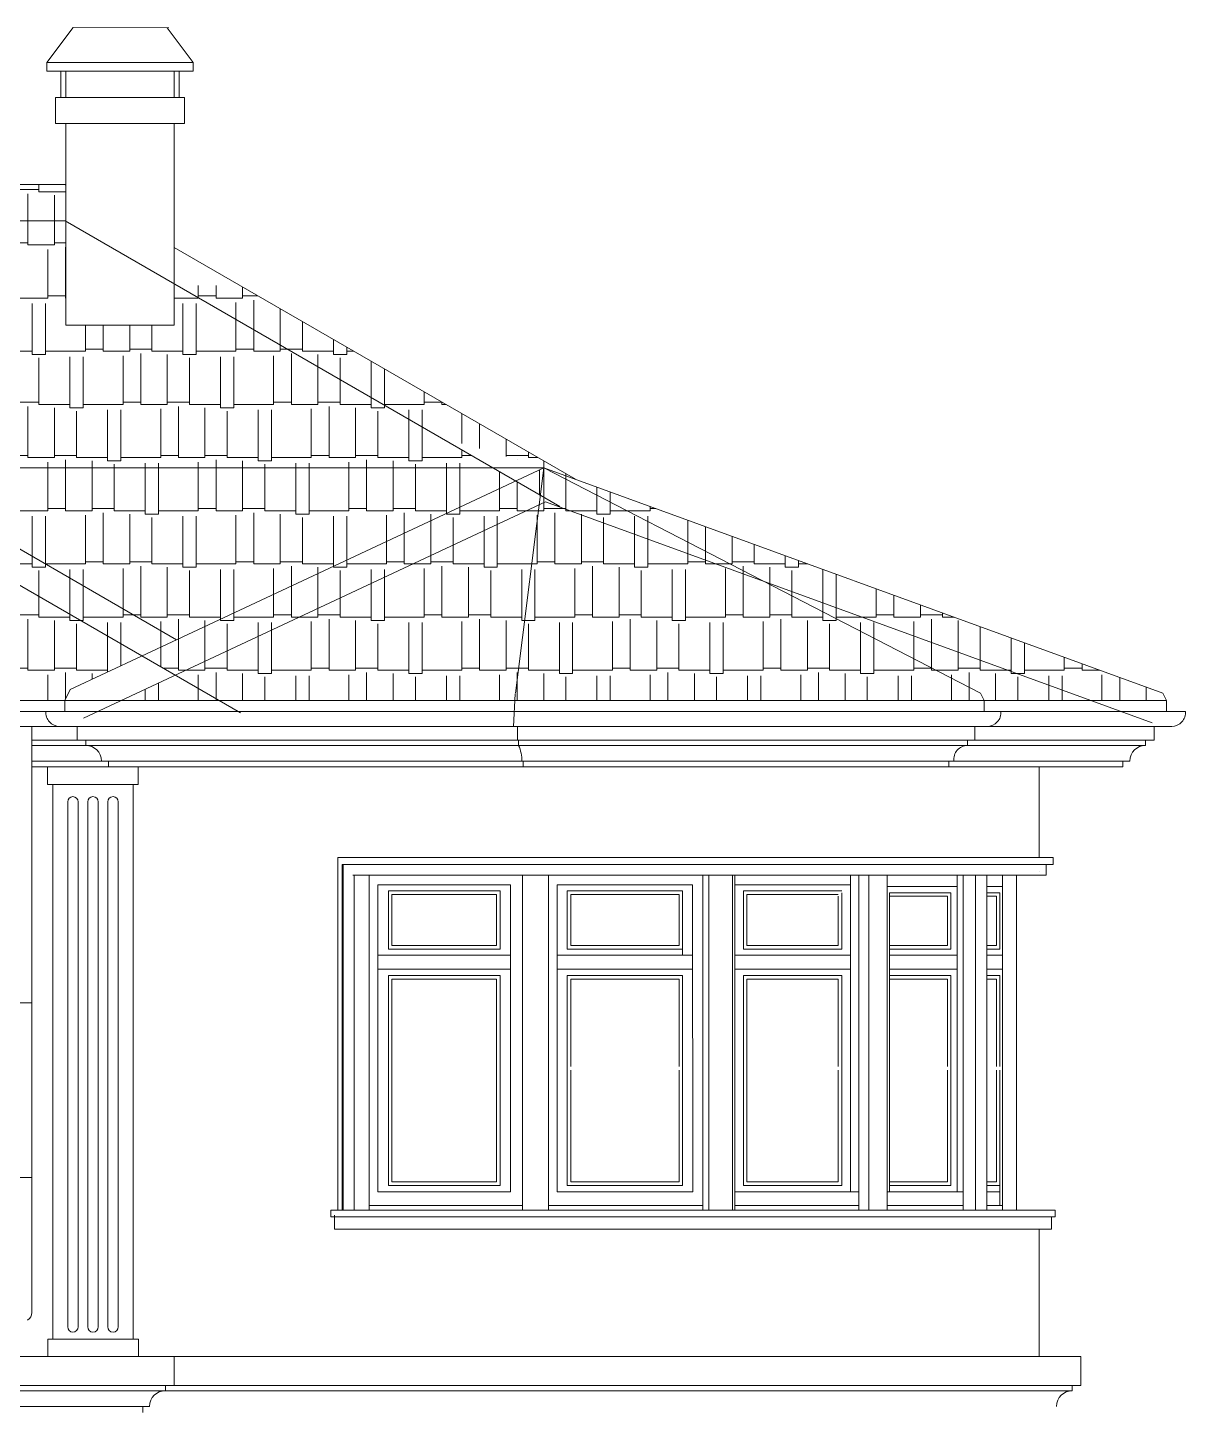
# Model space of a CAD drawing. Header units: millimetres. Extents: x -133165 to 20117, y 15722 to 63536.
# Drawn here: x 3662 to 10301, y 51559 to 59463 of the extents above; entities that cross this region are included whole.
import ezdxf

# ---------------------------------------------------------------- set-up
doc = ezdxf.new("R2010")
doc.units = ezdxf.units.MM
doc.layers.get('0').update_dxf_attribs({"lineweight": 15})
doc.layers.add('doors', color=32, linetype='Continuous', lineweight=15)
doc.layers.add('friz', color=173, linetype='Continuous', lineweight=15)
pattern_1 = [(0, (-12961.47, 0), (647.7, 304.8), [152.4, -127, 177.8, -76.2, 228.6, -101.6]), (0, (-12809.07, 12.7), (647.7, 304.8), [127, -482.6, 101.6, -152.4]), (0, (-12504.27, -19.05), (647.7, 304.8), [76.2, -787.4]), (90, (-12961.47, 0), (-215.9, 304.8), [292.1, -927.1]), (90, (-12809.07, 0), (-215.9, 304.8), [285.75, -933.45]), (90, (-12682.07, 0), (-215.9, 304.8), [266.7, -952.5]), (90, (-12504.27, -19.05), (-215.9, 304.8), [292.1, -927.1]), (90, (-12428.07, -19.05), (-215.9, 304.8), [292.1, -927.1]), (90, (-12199.47, 0), (-215.9, 304.8), [279.4, -939.8])]

msp = doc.modelspace()

# ---------------------------------------------------------------- hatches: boundary and pattern name
at = {"ltscale": 10}
h = msp.add_hatch(dxfattribs=at)
h.set_pattern_fill('AR-RSHKE', color=256, style=0)
h.set_pattern_definition(pattern_1)
h.paths.add_polyline_path([(2522.2, 58562.8), (2522.2, 58499.4), (2522.2, 58355), (3878.5, 58355), (3877.2, 58562.8)])
h = msp.add_hatch(dxfattribs=at)
h.set_pattern_fill('AR-RSHKE', color=256, style=0)
h.set_pattern_definition(pattern_1)
h.paths.add_polyline_path([(3880.8, 57984.6), (3878.5, 58354.2), (3877.2, 58355), (2522.2, 58355), (2522.2, 57984.6)])
h = msp.add_hatch(dxfattribs=at)
h.set_pattern_fill('AR-RSHKE', color=256, style=0)
h.set_pattern_definition(pattern_1)
h.paths.add_polyline_path([(3874.8, 55604.5), (3905.5, 55667.8), (4317.5, 55860.7), (638.7, 57984.6), (-2.8, 57984.6), (-2.8, 57661.6), (387.2, 57661.6), (387.2, 57113.8), (-2.8, 57113.8), (-2.8, 55604.5)])
edge = h.paths.add_edge_path()
edge.add_line((-1153.3, 55604.5), (72.2, 55604.5))
edge.add_line((-2.8, 55604.5), (-2.8, 55854.5))
edge.add_line((51.1, 55834.6), (624.7, 55834.6))
edge.add_line((624.7, 55834.6), (624.7, 56074.1))
edge.add_line((624.7, 56074.1), (51.1, 56074.1))
edge.add_line((51.1, 56074.1), (51.1, 55834.6))
edge.add_line((-2.8, 55854.5), (678.5, 55854.5))
edge.add_line((-117.1, 55740.1), (-2.8, 55625.7))
edge.add_line((-2.8, 55625.7), (111.6, 55740.1))
h = msp.add_hatch(dxfattribs=at)
h.set_pattern_fill('AR-RSHKE', color=256, style=0)
h.set_pattern_definition(pattern_1)
h.paths.add_polyline_path([(4317.5, 55860.7), (4516.3, 55953.7), (998.7, 57984.6), (638.7, 57984.6)])
h = msp.add_hatch(dxfattribs=at)
h.set_pattern_fill('AR-RSHKE', color=256, style=0)
h.set_pattern_definition(pattern_1)
h.paths.add_polyline_path([(2522.2, 57984.6), (2522.2, 57105), (2809.3, 56939.3), (6329.3, 56939.3), (6015.8, 57120.3), (3881, 57757.4), (3882.2, 57757.4), (3880.8, 57984.6)])
h = msp.add_hatch(dxfattribs=at)
h.set_pattern_fill('AR-RSHKE', color=256, style=0)
h.set_pattern_definition(pattern_1)
h.paths.add_polyline_path([(6015.8, 57120.3), (4518.7, 57984.6), (4502.2, 57984.6), (4502.2, 57757.4), (3882.2, 57757.4), (3882.2, 57757)], flags=17)
h = msp.add_hatch(dxfattribs=at)
h.set_pattern_fill('AR-RSHKE', color=256, style=0)
h.set_pattern_definition(pattern_1)
h.paths.add_polyline_path([(4878.7, 57984.6), (4518.7, 57984.6), (6015.8, 57120.3), (6622.2, 56939.3), (6803.6, 56873.3)])
h = msp.add_hatch(dxfattribs=at)
h.set_pattern_fill('AR-RSHKE', color=256, style=0)
h.set_pattern_definition(pattern_1)
h.paths.add_polyline_path([(2809.3, 56939.3), (4516.3, 55953.7), (6460.4, 56863.6), (6329.3, 56939.3)])
h = msp.add_hatch(dxfattribs=at)
h.set_pattern_fill('ANGLE,_O', color=256, scale=100)
h.set_pattern_definition([(0, (-12961.5, 0), (0, 698.5), [508, -190.5]), (90, (-12961.5, 0), (-698.5, 4e-14), [508, -190.5])])
h.paths.add_polyline_path([(6460.4, 56863.6), (6602.3, 56781.6), (6622.2, 56939.3)])
h = msp.add_hatch(dxfattribs=at)
h.set_pattern_fill('AR-RSHKE', color=256, style=0)
h.set_pattern_definition(pattern_1)
h.paths.add_polyline_path([(6622.2, 56939.3), (6595.6, 56728.1), (6630.9, 56744.6), (7883.4, 56288.7)])
h = msp.add_hatch(dxfattribs=at)
h.set_pattern_fill('AR-RSHKE', color=256, style=0)
h.set_pattern_definition(pattern_1)
h.paths.add_polyline_path([(9763.2, 55604.5), (10192.9, 55604.5), (10172.3, 55647.2), (6622.2, 56939.3), (7883.4, 56288.7)])
h = msp.add_hatch(dxfattribs=at)
h.set_pattern_fill('AR-RSHKE', color=256, style=0)
h.set_pattern_definition(pattern_1)
h.paths.add_polyline_path([(6595.6, 56728.1), (6602.3, 56781.6), (6460.4, 56863.6), (4317.5, 55860.7), (4507.6, 55750.9)])
h.paths.add_polyline_path([(5794.7, 56355.7), (5922.2, 55782.2), (5527.2, 55694.4), (5399.6, 56267.9)], flags=9)
h = msp.add_hatch(dxfattribs=at)
h.set_pattern_fill('AR-RSHKE', color=256, style=0)
h.set_pattern_definition(pattern_1)
h.paths.add_polyline_path([(6595.6, 56728.1), (4507.6, 55750.9), (4761.2, 55604.5), (6456.6, 55604.5), (6458.6, 55643.6)])
h.paths.add_polyline_path([(5794.7, 56355.7), (5922.2, 55782.2), (5527.2, 55694.4), (5399.6, 56267.9)], flags=24)
h = msp.add_hatch(dxfattribs=at)
h.set_pattern_fill('AR-RSHKE', color=256, style=0)
h.set_pattern_definition(pattern_1)
h.paths.add_polyline_path([(7883.4, 56288.7), (6630.9, 56744.6), (6595.6, 56728.1), (6458.6, 55643.6), (6456.6, 55604.5), (9147.7, 55604.5), (9127, 55647.2)])
h = msp.add_hatch(dxfattribs=at)
h.set_pattern_fill('AR-RSHKE', color=256, style=0)
h.set_pattern_definition(pattern_1)
h.paths.add_polyline_path([(7883.4, 56288.7), (9127, 55647.2), (9147.7, 55604.5), (9763.2, 55604.5)])
h = msp.add_hatch(dxfattribs=at)
h.set_pattern_fill('AR-RSHKE', color=256, style=0)
h.set_pattern_definition(pattern_1)
h.paths.add_polyline_path([(4761.2, 55604.5), (4507.6, 55750.9), (4194.9, 55604.5)])

# ---------------------------------------------------------------- linework, layer by layer
for p, q in [((3922.4, 59463), (3772.2, 59262.8)), ((3922.4, 59463), (4471.8, 59462.4)), ((4461.8, 59462.4), (4611.8, 59262.4)), ((3772.2, 59212.8), (3772.2, 59262.8)), ((3772.2, 59212.9), (4611.8, 59212.4)), ((3772.3, 59262.9), (4611.8, 59262.4)), ((3852.2, 59062.8), (3852.2, 59212.8)), ((3852.2, 59212.8), (3852.2, 59062.8)), ((3882.2, 59212.8), (3882.2, 59062.8)), ((4501.8, 59212.4), (4501.8, 59062.8)), ((4531.8, 59062.8), (4531.8, 59212.4)), ((4531.8, 59212.4), (4531.8, 59062.8)), ((4611.8, 59212.4), (4611.8, 59262.4)), ((3822.2, 58912.4), (3822.2, 59062.8)), ((3822.2, 59062.8), (3852.2, 59062.8)), ((3822.2, 59062.8), (4561.8, 59062.8)), ((4561.8, 58912.4), (4561.8, 59062.8)), ((3822.2, 58912.4), (4561.8, 58912.4)), ((3882.2, 58912), (3882.2, 58202)), ((3882.2, 58912), (3882.2, 57757)), ((4502.2, 58912.4), (4502.2, 57757.4)), ((4502.2, 58912), (4502.2, 57757)), ((4516.3, 55953.7), (-2.8, 58562.8)), ((2522.2, 58562.8), (3877.2, 58562.8)), ((3882.2, 58559.9), (3877.2, 58562.8)), ((4882.2, 55534.6), (-2.8, 58355)), ((3882.2, 58355), (2522.2, 58355)), ((6713.6, 56717.4), (3877.2, 58355)), ((6803.6, 56873.3), (4502.2, 58202)), ((3882.2, 57757.4), (4502.2, 57757.4)), ((6622.2, 56939.3), (2809.3, 56939.3)), ((4518.8, 55954.8), (6622.2, 56939.3)), ((6622.2, 56939.3), (6459, 55647.2)), ((10172.3, 55647.2), (6622.2, 56939.3)), ((6622.2, 56939.3), (9127, 55647.2)), ((3981.8, 55504.8), (6630.9, 56744.6)), ((10110.7, 55478), (6630.9, 56744.6)), ((3905.5, 55667.8), (4518.8, 55954.8)), ((3905.5, 55667.8), (3874.8, 55604.5)), ((9127, 55647.2), (9147.7, 55604.5)), ((10172.3, 55647.2), (10192.9, 55604.5)), ((-10503.4, 55604.5), (3895.2, 55604.5)), ((-123.4, 55604.5), (3874.8, 55604.5)), ((3874.8, 55604.5), (3874.8, 55543.2)), ((3874.8, 55604.5), (10192.9, 55604.5)), ((6458.6, 55643.6), (6448.9, 55456.7)), ((9147.7, 55604.5), (9147.7, 55543.2)), ((9150.8, 55604.5), (10192.9, 55604.5)), ((10192.9, 55604.5), (10192.9, 55543.2)), ((-10503.4, 55543.2), (10192.9, 55543.2)), ((-2.8, 55543.2), (10192.9, 55543.2)), ((6400.9, 55543.2), (6429, 55543.2)), ((9242.6, 55543.2), (9147.7, 55543.2)), ((10300.8, 55543.2), (10192.9, 55543.2)), ((-8882.8, 55456.7), (10192.9, 55456.7)), ((-52.8, 55456.7), (10122.2, 55456.7)), ((3686.9, 52097.3), (3686.9, 55456.7)), ((3845.4, 55456.7), (8944.7, 55456.7)), ((3945.5, 55456.7), (3945.5, 55378.2)), ((6448.9, 55456.7), (6470.3, 55456.7)), ((6470.3, 55456.7), (6470.3, 55378.2)), ((9094.4, 55456.7), (9094.4, 55378.2)), ((9164.1, 55456.7), (9094.4, 55456.7)), ((10122.2, 55456.7), (10122.2, 55378.2)), ((10222.3, 55456.7), (10122.2, 55456.7)), ((3686.9, 55378.2), (10072.2, 55378.2)), ((3686.9, 55378.2), (10122.2, 55378.2)), ((3686.9, 55348.2), (10072.2, 55348.2)), ((3686.9, 55348.2), (10072.2, 55348.2)), ((3995.5, 55348.2), (3995.5, 55378.2)), ((6470.3, 55378.2), (6477.4, 55378.2)), ((6477.4, 55348.2), (6477.4, 55378.2)), ((9094.4, 55378.2), (9051.6, 55378.2)), ((9051.6, 55348.2), (9051.6, 55378.2)), ((10122.2, 55378.2), (10072.2, 55378.2)), ((10072.2, 55348.2), (10072.2, 55378.2)), ((9942.2, 55258.2), (3686.9, 55258.2)), ((3686.9, 55258.2), (9982.2, 55258.2)), ((3686.9, 55258.2), (9942.2, 55258.2)), ((4125.5, 55258.2), (4125.5, 55224.2)), ((4125.5, 55258.2), (4125.5, 55258.2)), ((6496, 55258.2), (6502.8, 55258.2)), ((6502.8, 55258.2), (6496, 55258.2)), ((6502.8, 55258.2), (6502.8, 55224.2)), ((6502.8, 55258.2), (6502.8, 55258.2)), ((8973.2, 55258.2), (8944.7, 55258.2)), ((8944.7, 55258.2), (8944.7, 55224.2)), ((8944.7, 55258.2), (8973.2, 55258.2)), ((8944.7, 55258.2), (8944.7, 55258.2)), ((9982.2, 55258.2), (9942.2, 55258.2)), ((9942.2, 55258.2), (9942.2, 55224.2)), ((9942.2, 55258.2), (9982.2, 55258.2)), ((9942.2, 55258.2), (9942.2, 55258.2)), ((9942.2, 55224.2), (3686.9, 55224.2)), ((3686.9, 55224.2), (9942.2, 55224.2)), ((3776.9, 55224.2), (3776.9, 55124.2)), ((4296.9, 55224.2), (4296.9, 55124.2)), ((9462.2, 55224.2), (9462.2, 54704.6)), ((4291.9, 55124.2), (3781.9, 55124.2)), ((3806.9, 55124.2), (3806.9, 51944.6)), ((4266.9, 55124.2), (4266.9, 51944.6)), ((3891.9, 55024.2), (3891.9, 52014.6)), ((3951.9, 55024.2), (3951.9, 52014.6)), ((4006.9, 55024.2), (4006.9, 52014.6)), ((4066.9, 55024.2), (4066.9, 52014.6)), ((4121.9, 55024.2), (4121.9, 52014.6)), ((4181.9, 55024.2), (4181.9, 52014.6)), ((9462.2, 54624.6), (9462.2, 54624.6)), ((5533.8, 54604.6), (5527.9, 54604.6)), ((5533.8, 54604.6), (5533.9, 52684.6)), ((5533.8, 54604.6), (9502.1, 54604.6)), ((5620.9, 54604.6), (5621, 52684.6)), ((6499.8, 54604.6), (6500, 52684.6)), ((6649.8, 54604.6), (6649.9, 52684.6)), ((7533.3, 54604.6), (7533.4, 52684.6)), ((7567.8, 54604.6), (7567.9, 52684.6)), ((7703.1, 54604.6), (7703.2, 52684.6)), ((8428.8, 54604.6), (8428.9, 52684.6)), ((8485.4, 54604.6), (8485.5, 52684.6)), ((8591.4, 54604.6), (8591.5, 52684.6)), ((9026, 54604.6), (9026.1, 52684.6)), ((9098.2, 54604.6), (9098.3, 52684.6)), ((9162.9, 54604.6), (9163, 52684.6)), ((9253, 54604.6), (9253.2, 52749.6)), ((9253, 54604.6), (9253.2, 52684.6)), ((9333, 54604.6), (9333.1, 52684.6)), ((8604.1, 54503.6), (8604.3, 52789.6)), ((3686.9, 53871.9), (3596.9, 53871.9)), ((3686.9, 52871.9), (3596.9, 52871.9)), ((8936.8, 52789.6), (8936.8, 52789.6)), ((9462.2, 52574.6), (9462.2, 51844.6)), ((3566.9, 51844.6), (4501.9, 51844.6)), ((4501.9, 51844.6), (4501.9, 51678.6)), ((4501.9, 51844.6), (9702.2, 51844.6)), ((9702.2, 51844.6), (9702.2, 51678.6)), ((3566.9, 51678.6), (4451.9, 51678.6)), ((3566.9, 51648.6), (4451.9, 51648.6)), ((4501.9, 51678.6), (4451.9, 51678.6)), ((4451.9, 51678.6), (4451.9, 51648.6)), ((4451.9, 51648.6), (4451.9, 51648.6)), ((9652.2, 51648.6), (4451.9, 51648.6)), ((4501.9, 51678.6), (9652.2, 51678.6)), ((9702.2, 51678.6), (9652.2, 51678.6)), ((9652.2, 51678.6), (9652.2, 51648.6)), ((9652.2, 51648.6), (9652.2, 51648.6)), ((3566.9, 51558.6), (4361.9, 51558.6)), ((4361.9, 51558.6), (4321.9, 51558.6)), ((4321.9, 51558.6), (4321.9, 51524.6))]:
    msp.add_line(p, q, dxfattribs=at)
for points in [[(3776.4, 55224.2), (4296.4, 55224.2), (4296.4, 55124.2), (3776.4, 55124.2)], [(3777.4, 51944.6), (4297.4, 51944.6), (4297.4, 51844.6), (3777.4, 51844.6)]]:
    msp.add_lwpolyline(points, close=True, dxfattribs=at)
for centre, radius, start, end in [((3845.4, 55535.5), 78.9, 174.43397, 270), ((9164.1, 55535.5), 78.9, 270, 5.56603), ((10222.3, 55535.5), 78.9, 270, 5.56603), ((3995.5, 55258.2), 90, 0, 90), ((6299.1, 55264.3), 197, 358.21303, 25.19049), ((9053.4, 55267.5), 80.8, 91.27468, 186.58503), ((10072.2, 55258.2), 90, 90, 180), ((3921.9, 55024.2), 30, 0, 180), ((4036.9, 55024.2), 30, 0, 180), ((4151.9, 55024.2), 30, 0, 180), ((3636.9, 52097.3), 50, 300, 360), ((3921.9, 52014.6), 30, 180, 0), ((4036.9, 52014.6), 30, 180, 0), ((4151.9, 52014.6), 30, 180, 0), ((4451.9, 51558.6), 90, 90, 180), ((9652.2, 51558.6), 90, 90, 180)]:
    msp.add_arc(centre, radius, start, end, dxfattribs=at)
at = {"layer": 'doors', "ltscale": 100}
for p, q in [((5671.1, 52789.6), (5671, 54549.6)), ((6431.3, 54549.6), (5671, 54549.6)), ((6431.3, 54549.6), (6431.5, 52789.6)), ((6699.1, 54144.6), (6699, 54549.6)), ((7475.5, 54549.6), (6699, 54549.6)), ((7475.5, 54549.6), (7475.7, 52789.6)), ((7717.7, 52684.6), (7717.6, 54604.6)), ((8379.8, 54549.6), (7717.6, 54549.6)), ((8379.8, 54604.6), (8379.9, 52789.6)), ((8991.4, 54604.6), (8991.4, 54144.6)), ((5730.9, 54513.6), (5731, 54180.6)), ((6371.5, 54513.6), (5730.9, 54513.6)), ((5750.9, 54493.6), (5751, 54200.6)), ((6351.5, 54493.6), (5750.9, 54493.6)), ((6351.5, 54493.6), (6351.5, 54200.6)), ((6371.5, 54513.6), (6371.5, 54180.6)), ((6756.8, 54513.6), (6756.8, 54180.6)), ((7417.8, 54513.6), (6756.8, 54513.6)), ((6776.8, 54493.6), (6776.8, 54200.6)), ((7397.8, 54493.6), (6776.8, 54493.6)), ((7397.8, 54493.6), (7397.8, 54200.6)), ((7417.8, 54513.6), (7417.8, 54144.6)), ((7766.6, 54513.6), (7766.6, 54180.6)), ((8330.8, 54513.6), (7766.6, 54513.6)), ((7786.6, 54493.6), (7786.6, 54200.6)), ((8310.8, 54493.6), (7786.6, 54493.6)), ((8310.8, 54483.6), (8310.8, 54200.6)), ((8330.8, 54503.6), (8330.8, 54180.6)), ((8991.4, 54539.6), (8591.4, 54539.6)), ((8956.7, 54503.6), (8604.1, 54503.6)), ((8936.7, 54483.6), (8604.2, 54483.6)), ((8936.7, 54483.6), (8936.7, 54200.6)), ((8956.7, 54503.6), (8956.7, 54180.6)), ((9253, 54539.6), (9162.9, 54539.6)), ((9237.5, 54503.6), (9162.9, 54503.6)), ((9217.5, 54483.6), (9162.9, 54483.6)), ((9217.5, 54483.6), (9217.5, 54200.6)), ((9237.5, 54503.6), (9237.5, 54180.6)), ((6431.4, 54144.6), (5671, 54144.6)), ((6371.5, 54180.6), (5731, 54180.6)), ((6351.5, 54200.6), (5751, 54200.6)), ((7475.6, 54144.6), (6699.1, 54144.6)), ((6699.2, 52789.6), (6699.1, 54144.6)), ((7417.8, 54180.6), (6756.8, 54180.6)), ((7397.8, 54200.6), (6776.8, 54200.6)), ((8379.8, 54144.6), (7717.6, 54144.6)), ((8330.8, 54180.6), (7766.6, 54180.6)), ((8310.8, 54200.6), (7786.6, 54200.6)), ((8936.7, 54200.6), (8604.2, 54200.6)), ((8956.7, 54180.6), (8604.2, 54180.6)), ((8991.4, 54144.6), (8604.2, 54144.6)), ((8991.4, 54144.6), (8991.5, 52789.6)), ((9217.5, 54200.6), (9162.9, 54200.6)), ((9237.5, 54180.6), (9162.9, 54180.6)), ((9253.1, 54144.6), (9162.9, 54144.6)), ((6431.4, 54064.6), (5671, 54064.6)), ((5731, 54028.6), (5731.1, 52825.6)), ((6371.5, 54028.6), (5731, 54028.6)), ((5751, 54008.6), (5751.1, 52845.6)), ((6351.5, 54008.6), (5751, 54008.6)), ((6351.5, 54008.6), (6351.6, 52845.6)), ((6371.5, 54028.6), (6371.6, 52825.6)), ((7475.6, 54064.6), (6699.1, 54064.6)), ((6756.8, 54028.6), (6756.9, 52825.6)), ((7417.9, 54028.6), (6756.8, 54028.6)), ((6776.8, 54008.6), (6776.8, 53507.1)), ((7397.9, 54008.6), (6776.8, 54008.6)), ((7397.9, 54008.6), (7397.9, 53507.1)), ((7417.9, 54028.6), (7417.9, 52825.6)), ((7786.6, 54064.6), (7717.6, 54064.6)), ((7766.6, 54028.6), (7766.7, 52825.6)), ((8330.9, 54028.6), (7766.6, 54028.6)), ((8379.8, 54064.6), (7786.6, 54064.6)), ((7786.6, 54008.6), (7786.7, 52845.6)), ((8310.9, 54008.6), (7786.6, 54008.6)), ((8310.9, 54008.6), (8310.9, 53507.1)), ((8330.9, 54028.6), (8330.9, 52825.6)), ((8991.4, 54064.6), (8604.2, 54064.6)), ((8956.7, 54028.6), (8604.2, 54028.6)), ((8936.7, 54008.6), (8604.2, 54008.6)), ((8936.7, 54008.6), (8936.8, 53507.1)), ((8956.7, 54028.6), (8956.8, 52825.6)), ((9253.1, 54064.6), (9162.9, 54064.6)), ((9237.5, 54028.6), (9162.9, 54028.6)), ((9217.5, 54008.6), (9162.9, 54008.6)), ((9217.5, 54008.6), (9217.6, 53507.1)), ((9237.5, 54028.6), (9237.6, 53507.1)), ((5751, 53487.1), (5751.1, 52845.6)), ((6351.5, 53487.1), (6351.6, 52845.6)), ((6776.8, 53487.1), (6776.9, 52845.6)), ((7397.9, 53487.1), (7397.9, 52845.6)), ((8310.9, 53487.1), (8310.9, 52845.6)), ((8936.8, 53487.1), (8936.8, 52845.6)), ((9217.6, 53487.1), (9217.6, 52845.6)), ((9237.6, 53487.1), (9237.6, 52709.6)), ((6371.6, 52825.6), (5731.1, 52825.6)), ((6351.6, 52845.6), (5751.1, 52845.6)), ((7417.9, 52825.6), (6756.9, 52825.6)), ((7397.9, 52845.6), (6776.9, 52845.6)), ((8330.9, 52825.6), (7766.7, 52825.6)), ((8310.9, 52845.6), (7786.7, 52845.6)), ((8936.8, 52845.6), (8604.3, 52845.6)), ((8956.8, 52825.6), (8604.3, 52825.6)), ((9217.6, 52845.6), (9163, 52845.6)), ((9237.6, 52825.6), (9163, 52825.6)), ((6431.5, 52789.6), (5671.1, 52789.6)), ((7475.7, 52789.6), (6699.2, 52789.6)), ((8428.9, 52789.6), (7717.7, 52789.6)), ((9026.1, 52789.6), (8591.5, 52789.6)), ((9237.6, 52789.6), (9163, 52789.6)), ((6500, 52709.6), (5621, 52709.6)), ((7533.4, 52709.6), (6649.9, 52709.6)), ((8428.9, 52709.6), (7717.7, 52709.6)), ((9026.1, 52709.6), (8591.5, 52709.6)), ((9253.1, 52709.6), (9163, 52709.6))]:
    msp.add_line(p, q, dxfattribs=at)
at = {"layer": 'friz', "ltscale": 50}
for p, q in [((5441.2, 54704.6), (9542.1, 54704.6)), ((5441.3, 52684.6), (5441.2, 54704.6)), ((9542.1, 54664.6), (9542.1, 54704.6)), ((5465.7, 54664.6), (9542.1, 54664.6)), ((5465.8, 52684.6), (5465.7, 54664.6)), ((5471.7, 52684.6), (5471.6, 54664.6)), ((9502.1, 54604.6), (9502.1, 54664.6)), ((5401.3, 52684.6), (9482.2, 52684.6)), ((5401.3, 52684.6), (5401.3, 52644.6)), ((5401.3, 52644.6), (9553.6, 52644.6)), ((5421.3, 52654.6), (5421.3, 52574.6)), ((9553.6, 52684.6), (9482.2, 52684.6)), ((9533.6, 52644.6), (9533.6, 52574.6)), ((9553.6, 52684.6), (9553.6, 52644.6)), ((9533.6, 52574.6), (5421.3, 52574.6))]:
    msp.add_line(p, q, dxfattribs=at)

doc.saveas('drawing.dxf')
